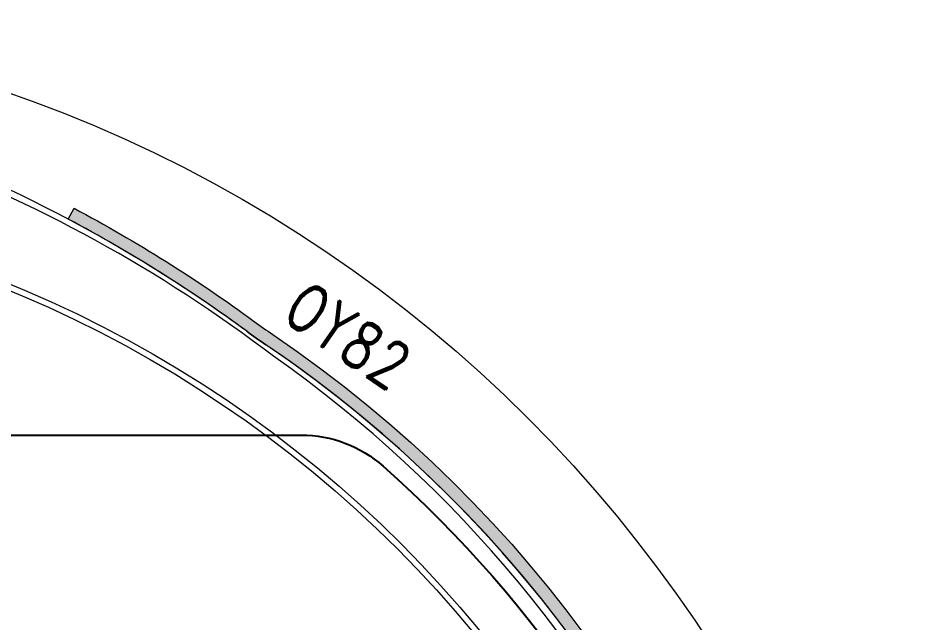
# Model space of a CAD drawing. Header units: millimetres. Extents: x -19 to 3409, y 490 to 920.
# Drawn here: x 3353.67 to 3368.43, y 780.17 to 789.98 of the extents above; entities that cross this region are included whole.
import ezdxf
from ezdxf.lldxf.tags import DXFTag

# ---------------------------------------------------------------- set-up
doc = ezdxf.new("R2010")
doc.units = ezdxf.units.MM
doc.layers.get('0').update_dxf_attribs({"lineweight": 5})
for name, color, linetype, lineweight in [('Encap', 210, 'Continuous', 5), ('ITO', 2, 'Continuous', 5), ('MFPC', 50, 'Continuous', 5), ('TAPE-Foam', 32, 'Continuous', 5)]:
    doc.layers.add(name, color=color, linetype=linetype, lineweight=lineweight)
doc.styles.add('RD', font='ROMAND.shx', dxfattribs={"width": 0.8})
tags = doc.linetypes.add('CENTER', pattern=[0.6, 0.375, -0.075, 0.075, -0.075]).pattern_tags.tags
tags[10:11] = [DXFTag(74, 4), DXFTag(75, 0), DXFTag(340, '0'), DXFTag(46, 1.0), DXFTag(50, 0.0), DXFTag(44, 0.0), DXFTag(45, 0.0)]
tags[8:9] = [DXFTag(74, 4), DXFTag(75, 0), DXFTag(340, '0'), DXFTag(46, 1.0), DXFTag(50, 0.0), DXFTag(44, 0.0), DXFTag(45, 0.0)]
tags[6:7] = [DXFTag(74, 4), DXFTag(75, 0), DXFTag(340, '0'), DXFTag(46, 1.0), DXFTag(50, 0.0), DXFTag(44, 0.0), DXFTag(45, 0.0)]
tags[4:5] = [DXFTag(74, 4), DXFTag(75, 0), DXFTag(340, '0'), DXFTag(46, 1.0), DXFTag(50, 0.0), DXFTag(44, 0.0), DXFTag(45, 0.0)]

# ---------------------------------------------------------------- blocks, each defined once
blk = doc.blocks.new('R151ASM-001-PNL-V01-C')
at = {"layer": 'Encap', "color": 1, "linetype": 'CENTER', "lineweight": 5}
blk.add_circle((1278.901681034914, -138.563691734138), 19.1526, dxfattribs=at)
at = {"layer": 'ITO', "lineweight": 5}
for centre, radius, start, end in [((1278.901681034914, -138.5636917341381), 20.35259999999999, 113.898623072159, 235.9029104155818), ((1261.886106614589, -163.6983402080352), 10, 53.73316769356654, 55.90291041558183), ((1281.773682185737, -136.5918126737857), 23.61962963899451, 233.7331676935665, 249.5096119977411)]:
    blk.add_arc(centre, radius, start, end, dxfattribs=at)
blk = doc.blocks.new('T3')
at = {"lineweight": 5}
h = blk.add_hatch(color=256, dxfattribs=at)
h.dxf.hatch_style = 1
edge = h.paths.add_edge_path()
edge.add_arc((2.872014340444574, -1.971905798901911), 23.81965895677754, 117.9623426367695, 126.2668215394562)
edge.add_arc((-17.01557347958641, 25.13464911054179), 9.799999999823006, 304.09708744015467, 306.2668215394215, ccw=False)
edge.add_arc((-2.307487534380925e-12, 2.597921877622866e-14), 20.55259999999882, 124.0970874401983, 246.1024712178218)
edge.add_line((-8.325902526572463, -18.79065496138981), (-8.183333646836218, -18.85318767789033))
edge.add_line((-8.183333646836218, -18.85318767789033), (-8.08929323371376, -18.67604260781854))
edge.add_line((-8.08929323371376, -18.67604260781854), (-8.245223690147213, -18.60764931579013))
edge.add_arc((-2.138733634637902e-12, -5.540012892879531e-14), 20.35259999999883, 124.0970874401985, 246.10141940122878, ccw=False)
edge.add_arc((-17.01557347958936, 25.13464911054162), 9.99999999982467, 304.09708744017, 306.2668215394364)
edge.add_arc((2.872014340444411, -1.971905798901918), 23.61965895677739, 117.96234263676911, 126.26682153945589, ccw=False)
edge.add_line((-8.2030346763745, 18.89029874686776), (-8.296812906086416, 19.06694993885958))
h.paths.add_polyline_path([(-1.99999950568008, 21.56259999999986), (-1.99999950568008, 21.36260000000004), (2.00000049431992, 21.36260000000004), (2.00000049431992, 21.56259999999986)])
edge = h.paths.add_edge_path()
edge.add_arc((17.01557442032597, 25.13464847389723), 10.00000000000054, 233.7331676935589, 235.9029104155806, ccw=False)
edge.add_arc((-2.872001150817578, -1.971879060341493), 23.61962963898251, 53.73316769356646, 62.03765309174332)
edge.add_line((8.203035674453986, 18.89029876465031), (8.29681390416954, 19.06694995664839))
edge.add_arc((-2.872001150862559, -1.971879060318493), 23.81962963899059, 53.733167693447, 62.03765312748618, ccw=False)
edge.add_arc((17.01557442033015, 25.13464847389668), 9.800000000002553, 233.7331676935358, 235.9029104155576)
edge.add_arc((3.723243935382925e-12, -5.173639294753229e-13), 20.55259999999827, -26.128888975245616, 55.902910415578674, ccw=False)
edge.add_line((18.45224021488957, -9.051198694763457), (19.78007606021401, -9.051198694770962))
edge.add_arc((-1.616484723854228e-12, -1.34754429836903e-11), 21.75259999999759, 334.8308760117934, 335.4115606426888, ccw=False)
edge.add_line((19.68732916040062, -9.251198694770324), (18.12853136550528, -9.251198694761692))
edge.add_arc((3.5456082514429e-12, -3.76143560743003e-13), 20.35259999999837, 332.9642548716508, 415.9029104155778)
edge = h.paths.add_edge_path()
edge.add_arc((-7.062794793455396e-12, -3.918643187716953e-12), 21.75260000000445, 320.4493122398357, 321.1292040769038, ccw=False)
edge.add_line((16.77259376115262, -13.85119869482094), (15.18399359445311, -13.85119869482981))
edge.add_arc((3.556266392479301e-12, -3.304023721284466e-13), 20.55259999999831, 293.8975708100345, 317.6281884216128, ccw=False)
edge.add_line((8.325916309976492, -18.7906488541314), (8.183334359795936, -18.85318715858978))
edge.add_line((8.183334359795936, -18.85318715858978), (8.089293940674452, -18.67604207721854))
edge.add_line((8.089293940674452, -18.67604207721854), (8.245237483995425, -18.60764320360112))
edge.add_arc((3.550937321961101e-12, -3.836930773104541e-13), 20.35259999999837, 293.8986230721289, 317.8761915343078)
edge.add_line((15.09546623838816, -13.65119869483022), (16.93577222787917, -13.65119869482009))
h.paths.add_polyline_path([(-1.999999501235379, -21.22260125940443), (-1.999999501235379, -21.42260125940425), (2.000000498764621, -21.42260125940425), (2.000000498764621, -21.22260125940443)])
blk.add_lwpolyline([(11.40960510622335, 16.85376035429613, -0.009467571464873686), (11.10010902564272, 17.07193992376869, 0.03625102030745552), (8.203035674453986, 18.89029876465031), (8.29681390416954, 19.06694995664839, -0.03625102046414035), (11.21841833353619, 17.23319409477142, 0.009467571464874132), (11.5217244925052, 17.01937811668813, -0.3740428346784626), (18.45224021488957, -9.051198694763457), (19.78007606021401, -9.051198694770962, -0.002533720103131705), (19.68732916040062, -9.251198694770324), (18.12853136550528, -9.251198694761692, 0.3785600534347826)], format="xyb", close=True, dxfattribs=at)
at = {"color": 6, "linetype": 'Continuous'}
for centre, radius in [((0, -5.684341886080801e-14), 22.15), ((-4.943199201079551e-07, 1.70530256582424e-13), 19.2526)]:
    blk.add_circle(centre, radius, dxfattribs=at)
at = {"lineweight": 5, "style": 'RD', "width": 0.8}
blk.add_text('OY82', height=0.7751773559873619, rotation=325.85742080629, dxfattribs=at).set_placement((11.63234198401857, 17.28550495997811))

msp = doc.modelspace()

# ---------------------------------------------------------------- linework, layer by layer
at = {"layer": 'MFPC', "linetype": 'Continuous', "lineweight": 25}
msp.add_lwpolyline([(3333.926030226233, 783.2183426184903), (3358.266564094852, 783.2183426184904, -0.1834562621886301), (3359.593964556415, 782.7143399495848, -0.1261812180064909), (3365.166916731945, 774.4626725939602, -0.08595324776772133), (3365.283396648944, 773.790101336059), (3365.283396648944, 767.2367297862207, -0.414213562373095), (3364.783396648944, 766.7367297862207), (3357.283396648944, 766.7367297862207, -0.414213562373095), (3356.783396648944, 767.2367297862207), (3356.783396648944, 769.0367297862048, 0.4142135623699317), (3355.783396648955, 770.0367297862048), (3354.283396648872, 770.0367297862207, 0.4142135623799877), (3353.283396648861, 769.0367297862082)], format="xyb", dxfattribs=at)
at = {"layer": 'TAPE-Foam', "lineweight": 5}
for centre, radius, start, end in [((3343.815291473218, 766.1477996765042), 23.07893322136698, 52.65315675850839, 69.80057165323613), ((3346.133465126449, 767.8292075826089), 20.35259999999944, 293.8985805987289, 54.97035264073325)]:
    msp.add_arc(centre, radius, start, end, dxfattribs=at)

# ---------------------------------------------------------------- block references
at = {"lineweight": 5}
msp.add_blockref('T3', (3346.283464137808, 767.8292075826085), dxfattribs=at)
at = {"layer": 'ITO', "lineweight": 5, "rotation": 180}
msp.add_blockref('R151ASM-001-PNL-V01-C', (4625.185144678402, 629.2655158484706), dxfattribs=at)

doc.saveas('drawing.dxf')
